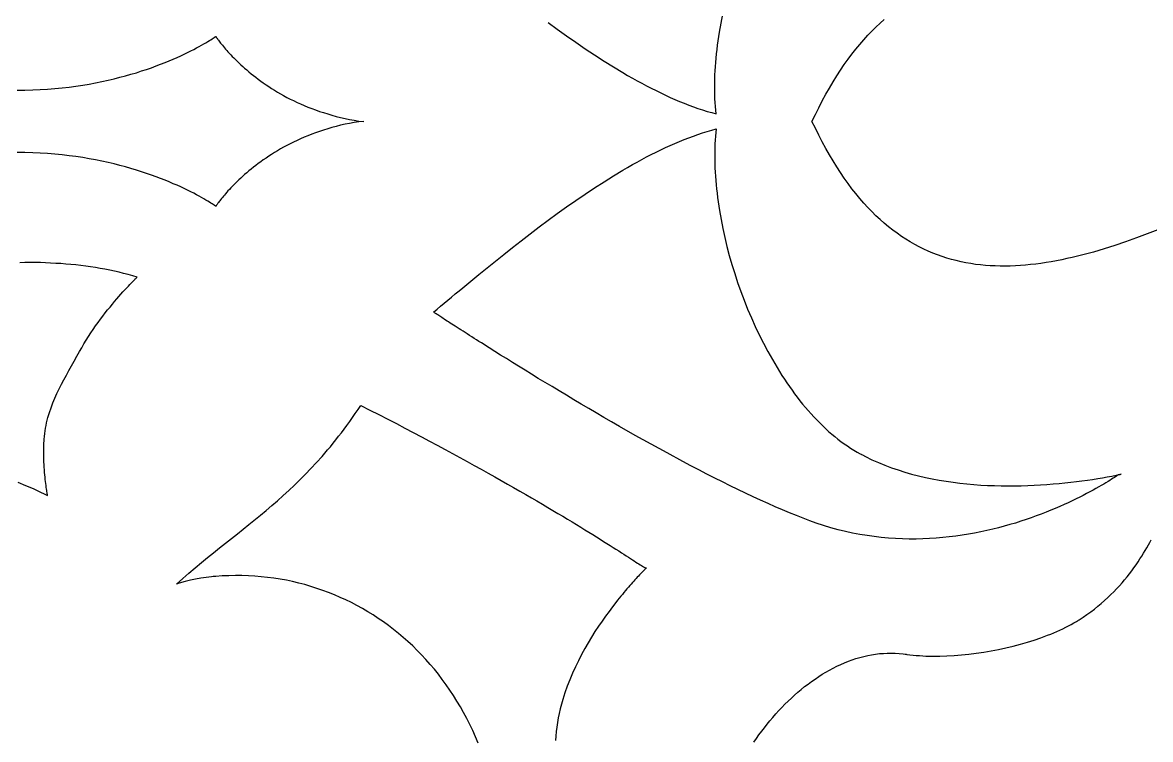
# Model space of a CAD drawing. Extents: x -555 to 555, y -555 to 555.
# Drawn here: x -257 to -144.4, y -61.7 to 9.9 of the extents above; entities that cross this region are included whole.
import ezdxf

# ---------------------------------------------------------------- set-up
doc = ezdxf.new("R2010")
doc.units = 0
doc.layers.add('PLAN_1', color=18, linetype='CONTINUOUS')

msp = doc.modelspace()

# ---------------------------------------------------------------- linework, layer by layer
at = {"layer": 'PLAN_1'}
for points in [[(-204.5, 9.87), (-203.59, 9.2), (-202.67, 8.54), (-201.74, 7.89), (-200.81, 7.25), (-199.87, 6.63), (-198.93, 6.02), (-197.99, 5.43), (-197.04, 4.87), (-196.57, 4.59), (-196.1, 4.32), (-195.63, 4.06), (-195.15, 3.8), (-194.68, 3.55), (-194.21, 3.31), (-193.74, 3.07), (-193.27, 2.84), (-192.8, 2.62), (-192.33, 2.4), (-191.87, 2.2), (-191.4, 2), (-190.94, 1.81), (-190.47, 1.63), (-190.01, 1.46), (-189.55, 1.3), (-189.09, 1.15), (-188.64, 1), (-188.18, 0.87), (-187.73, 0.75), (-187.77, 1.12), (-187.81, 1.49), (-187.83, 1.87), (-187.86, 2.25), (-187.87, 2.64), (-187.88, 3.03), (-187.88, 3.43), (-187.88, 3.83), (-187.87, 4.23), (-187.86, 4.64), (-187.84, 5.06), (-187.81, 5.47), (-187.78, 5.89), (-187.75, 6.32), (-187.7, 6.74), (-187.65, 7.17), (-187.6, 7.6), (-187.54, 8.04), (-187.41, 8.91), (-187.25, 9.8), (-187.07, 10.69)], [(-143.63, -10.82), (-144.71, -11.24), (-145.79, -11.64), (-146.87, -12.02), (-147.94, -12.38), (-148.48, -12.55), (-149.01, -12.72), (-149.54, -12.88), (-150.08, -13.04), (-150.61, -13.18), (-151.14, -13.32), (-151.66, -13.46), (-152.19, -13.59), (-152.72, -13.7), (-153.24, -13.82), (-153.76, -13.92), (-154.28, -14.01), (-154.8, -14.1), (-155.32, -14.18), (-155.83, -14.24), (-156.34, -14.3), (-156.85, -14.35), (-157.36, -14.39), (-157.87, -14.42), (-158.37, -14.44), (-158.88, -14.45), (-159.38, -14.45), (-159.87, -14.43), (-160.37, -14.41), (-160.86, -14.37), (-161.35, -14.33), (-161.84, -14.27), (-162.32, -14.19), (-162.81, -14.11), (-163.29, -14.01), (-163.76, -13.9), (-164.24, -13.78), (-164.71, -13.64), (-165.17, -13.49), (-165.64, -13.33), (-166.1, -13.15), (-166.56, -12.95), (-167.01, -12.75), (-167.46, -12.52), (-167.91, -12.28), (-168.36, -12.03), (-168.8, -11.76), (-169.24, -11.48), (-169.67, -11.17), (-170.1, -10.86), (-170.53, -10.52), (-170.95, -10.17), (-171.37, -9.8), (-171.78, -9.42), (-172.19, -9.01), (-172.6, -8.59), (-173, -8.15), (-173.4, -7.69), (-173.8, -7.21), (-174.19, -6.72), (-174.57, -6.2), (-174.95, -5.67), (-175.33, -5.11), (-175.7, -4.54), (-176.07, -3.95), (-176.43, -3.33), (-176.79, -2.7), (-177.14, -2.04), (-177.49, -1.36), (-177.83, -0.67), (-178.17, 0), (-177.83, 0.67), (-177.49, 1.36), (-177.14, 2.04), (-176.79, 2.7), (-176.43, 3.33), (-176.07, 3.95), (-175.7, 4.54), (-175.33, 5.11), (-174.95, 5.67), (-174.57, 6.2), (-174.19, 6.72), (-173.8, 7.21), (-173.4, 7.69), (-173, 8.15), (-172.6, 8.59), (-172.19, 9.01), (-171.78, 9.42), (-171.37, 9.8), (-170.95, 10.17)], [(-257.51, 3.12), (-256.73, 3.12), (-255.96, 3.14), (-255.21, 3.18), (-254.47, 3.22), (-253.74, 3.28), (-253.03, 3.35), (-252.33, 3.43), (-251.64, 3.52), (-250.97, 3.62), (-250.32, 3.73), (-249.68, 3.85), (-249.05, 3.98), (-248.44, 4.11), (-247.84, 4.25), (-247.26, 4.4), (-246.7, 4.55), (-246.15, 4.7), (-245.61, 4.86), (-245.1, 5.03), (-244.6, 5.19), (-244.11, 5.36), (-243.64, 5.53), (-243.19, 5.7), (-242.75, 5.87), (-242.33, 6.05), (-241.93, 6.22), (-241.55, 6.38), (-241.18, 6.55), (-240.83, 6.71), (-240.5, 6.88), (-240.18, 7.03), (-239.88, 7.18), (-239.61, 7.33), (-239.34, 7.47), (-239.1, 7.6), (-238.88, 7.73), (-238.67, 7.85), (-238.49, 7.96), (-238.32, 8.06), (-238.17, 8.15), (-238.04, 8.24), (-237.93, 8.31), (-237.84, 8.37), (-237.81, 8.39), (-237.77, 8.41), (-237.75, 8.43), (-237.72, 8.45), (-237.71, 8.46), (-237.69, 8.47), (-237.68, 8.48), (-237.68, 8.48), (-237.68, 8.47), (-237.67, 8.46), (-237.65, 8.43), (-237.63, 8.4), (-237.6, 8.35), (-237.56, 8.3), (-237.52, 8.24), (-237.47, 8.17), (-237.41, 8.09), (-237.35, 8.01), (-237.28, 7.92), (-237.2, 7.82), (-237.12, 7.71), (-237.03, 7.6), (-236.93, 7.48), (-236.82, 7.35), (-236.71, 7.22), (-236.59, 7.08), (-236.47, 6.94), (-236.33, 6.79), (-236.19, 6.64), (-236.04, 6.49), (-235.89, 6.33), (-235.73, 6.16), (-235.56, 6), (-235.38, 5.83), (-235.2, 5.66), (-235, 5.48), (-234.81, 5.3), (-234.6, 5.13), (-234.38, 4.94), (-234.16, 4.76), (-233.93, 4.58), (-233.7, 4.4), (-233.45, 4.21), (-233.2, 4.03), (-232.94, 3.84), (-232.67, 3.66), (-232.4, 3.47), (-232.12, 3.29), (-231.83, 3.11), (-231.53, 2.93), (-231.22, 2.75), (-230.91, 2.58), (-230.59, 2.4), (-230.26, 2.23), (-229.92, 2.07), (-229.57, 1.9), (-229.22, 1.74), (-228.85, 1.58), (-228.48, 1.43), (-228.11, 1.28), (-227.72, 1.14), (-227.32, 1), (-226.92, 0.87), (-226.51, 0.74), (-226.09, 0.62), (-225.66, 0.5), (-225.23, 0.39), (-224.78, 0.29), (-224.33, 0.2), (-223.87, 0.11), (-223.4, 0.03), (-222.92, 0), (-223.4, -0.03), (-223.87, -0.11), (-224.33, -0.2), (-224.78, -0.29), (-225.23, -0.39), (-225.66, -0.5), (-226.09, -0.62), (-226.51, -0.74), (-226.92, -0.87), (-227.32, -1), (-227.72, -1.14), (-228.11, -1.28), (-228.48, -1.43), (-228.85, -1.58), (-229.22, -1.74), (-229.57, -1.9), (-229.92, -2.07), (-230.26, -2.23), (-230.59, -2.4), (-230.91, -2.58), (-231.22, -2.75), (-231.53, -2.93), (-231.83, -3.11), (-232.12, -3.29), (-232.4, -3.47), (-232.67, -3.66), (-232.94, -3.84), (-233.2, -4.03), (-233.45, -4.21), (-233.7, -4.4), (-233.93, -4.58), (-234.16, -4.76), (-234.38, -4.94), (-234.6, -5.13), (-234.81, -5.3), (-235, -5.48), (-235.2, -5.66), (-235.38, -5.83), (-235.56, -6), (-235.73, -6.16), (-235.89, -6.33), (-236.04, -6.49), (-236.19, -6.64), (-236.33, -6.79), (-236.47, -6.94), (-236.59, -7.08), (-236.71, -7.22), (-236.82, -7.35), (-236.93, -7.48), (-237.03, -7.6), (-237.12, -7.71), (-237.2, -7.82), (-237.28, -7.92), (-237.35, -8.01), (-237.41, -8.09), (-237.47, -8.17), (-237.52, -8.24), (-237.56, -8.3), (-237.6, -8.35), (-237.63, -8.4), (-237.65, -8.43), (-237.67, -8.46), (-237.68, -8.47), (-237.68, -8.48), (-237.68, -8.48), (-237.69, -8.47), (-237.71, -8.46), (-237.72, -8.45), (-237.75, -8.43), (-237.77, -8.41), (-237.81, -8.39), (-237.84, -8.37), (-237.93, -8.31), (-238.04, -8.24), (-238.17, -8.15), (-238.32, -8.06), (-238.49, -7.96), (-238.67, -7.85), (-238.88, -7.73), (-239.1, -7.6), (-239.34, -7.47), (-239.61, -7.33), (-239.88, -7.18), (-240.18, -7.03), (-240.5, -6.88), (-240.83, -6.71), (-241.18, -6.55), (-241.55, -6.38), (-241.93, -6.22), (-242.33, -6.05), (-242.75, -5.87), (-243.19, -5.7), (-243.64, -5.53), (-244.11, -5.36), (-244.6, -5.19), (-245.1, -5.03), (-245.61, -4.86), (-246.15, -4.7), (-246.7, -4.55), (-247.26, -4.4), (-247.84, -4.25), (-248.44, -4.11), (-249.05, -3.98), (-249.68, -3.85), (-250.32, -3.73), (-250.97, -3.62), (-251.64, -3.52), (-252.33, -3.43), (-253.03, -3.35), (-253.74, -3.28), (-254.47, -3.22), (-255.21, -3.18), (-255.96, -3.14), (-256.73, -3.12), (-257.51, -3.12)], [(-257.46, -36.01), (-256.68, -36.33), (-255.92, -36.66), (-255.19, -37), (-254.83, -37.17), (-254.48, -37.34), (-254.48, -37.33), (-254.48, -37.29), (-254.49, -37.24), (-254.51, -37.17), (-254.52, -37.07), (-254.54, -36.96), (-254.56, -36.83), (-254.58, -36.69), (-254.6, -36.53), (-254.63, -36.35), (-254.65, -36.16), (-254.68, -35.96), (-254.7, -35.75), (-254.73, -35.52), (-254.75, -35.29), (-254.77, -35.05), (-254.79, -34.79), (-254.81, -34.53), (-254.83, -34.27), (-254.84, -33.99), (-254.86, -33.44), (-254.86, -32.87), (-254.85, -32.29), (-254.82, -31.72), (-254.79, -31.44), (-254.76, -31.16), (-254.72, -30.88), (-254.68, -30.61), (-254.63, -30.34), (-254.57, -30.08), (-254.51, -29.82), (-254.44, -29.57), (-254.29, -29.07), (-254.13, -28.58), (-253.95, -28.1), (-253.75, -27.63), (-253.54, -27.16), (-253.32, -26.7), (-253.09, -26.24), (-252.85, -25.79), (-252.6, -25.33), (-252.34, -24.87), (-252.08, -24.4), (-251.82, -23.93), (-251.55, -23.45), (-251.28, -22.97), (-251.07, -22.59), (-250.85, -22.21), (-250.62, -21.84), (-250.39, -21.47), (-250.16, -21.12), (-249.92, -20.76), (-249.68, -20.42), (-249.44, -20.08), (-249.2, -19.75), (-248.96, -19.43), (-248.72, -19.12), (-248.48, -18.82), (-248.24, -18.53), (-248.01, -18.25), (-247.79, -17.98), (-247.57, -17.72), (-247.35, -17.48), (-247.15, -17.24), (-246.95, -17.02), (-246.76, -16.81), (-246.58, -16.62), (-246.41, -16.44), (-246.25, -16.28), (-246.11, -16.13), (-245.98, -15.99), (-245.86, -15.88), (-245.76, -15.78), (-245.72, -15.73), (-245.68, -15.69), (-245.64, -15.66), (-245.61, -15.63), (-245.58, -15.6), (-245.56, -15.58), (-245.55, -15.56), (-245.53, -15.55), (-245.53, -15.54), (-245.52, -15.54), (-245.97, -15.41), (-246.42, -15.29), (-246.88, -15.17), (-247.34, -15.06), (-247.8, -14.96), (-248.27, -14.86), (-248.75, -14.76), (-249.22, -14.68), (-249.7, -14.6), (-250.19, -14.52), (-250.67, -14.45), (-251.17, -14.39), (-251.66, -14.33), (-252.15, -14.28), (-252.65, -14.24), (-253.16, -14.2), (-253.66, -14.17), (-254.17, -14.14), (-254.67, -14.12), (-255.19, -14.1), (-255.7, -14.1), (-256.21, -14.09), (-256.73, -14.1), (-257.25, -14.11)], [(-211.5, -62.05), (-211.77, -61.42), (-212.04, -60.8), (-212.33, -60.19), (-212.63, -59.6), (-212.95, -59.01), (-213.27, -58.43), (-213.61, -57.86), (-213.96, -57.31), (-214.32, -56.76), (-214.69, -56.23), (-215.07, -55.7), (-215.46, -55.19), (-215.86, -54.69), (-216.28, -54.2), (-216.7, -53.72), (-217.14, -53.26), (-217.58, -52.8), (-218.03, -52.36), (-218.5, -51.93), (-218.97, -51.51), (-219.45, -51.11), (-219.94, -50.71), (-220.44, -50.33), (-220.94, -49.97), (-221.46, -49.61), (-221.98, -49.27), (-222.51, -48.94), (-223.05, -48.63), (-223.59, -48.33), (-224.14, -48.04), (-224.7, -47.77), (-225.27, -47.51), (-225.84, -47.26), (-226.42, -47.03), (-227, -46.81), (-227.6, -46.61), (-228.19, -46.42), (-228.79, -46.24), (-229.4, -46.09), (-230.01, -45.94), (-230.63, -45.81), (-231.25, -45.7), (-231.88, -45.6), (-232.51, -45.52), (-233.15, -45.45), (-233.79, -45.4), (-234.43, -45.36), (-235.08, -45.34), (-235.73, -45.33), (-236.38, -45.35), (-237.04, -45.37), (-237.69, -45.42), (-237.86, -45.43), (-237.9, -45.44), (-237.91, -45.44), (-237.92, -45.44), (-237.92, -45.44), (-237.93, -45.44), (-237.96, -45.44), (-238.1, -45.46), (-238.64, -45.52), (-239.17, -45.6), (-239.7, -45.69), (-240.22, -45.8), (-240.73, -45.93), (-241.35, -46.1), (-241.62, -46.18), (-240.98, -45.62), (-240.36, -45.08), (-239.74, -44.56), (-239.12, -44.04), (-238.51, -43.54), (-237.9, -43.06), (-237.3, -42.57), (-236.71, -42.1), (-235.53, -41.17), (-234.37, -40.24), (-233.22, -39.3), (-232.65, -38.83), (-232.08, -38.35), (-231.52, -37.86), (-230.96, -37.36), (-230.4, -36.85), (-229.84, -36.32), (-229.29, -35.78), (-228.73, -35.23), (-228.18, -34.65), (-227.62, -34.06), (-227.07, -33.44), (-226.8, -33.12), (-226.52, -32.8), (-226.24, -32.47), (-225.97, -32.13), (-225.69, -31.78), (-225.42, -31.43), (-225.14, -31.08), (-224.86, -30.71), (-224.59, -30.34), (-224.31, -29.96), (-224.04, -29.57), (-223.76, -29.17), (-223.48, -28.76), (-223.2, -28.35), (-222.29, -28.81), (-221.4, -29.27), (-220.52, -29.72), (-219.65, -30.17), (-218.81, -30.61), (-217.97, -31.05), (-217.16, -31.48), (-216.36, -31.91), (-215.57, -32.33), (-214.8, -32.74), (-214.05, -33.15), (-213.31, -33.55), (-212.59, -33.95), (-211.88, -34.34), (-211.18, -34.72), (-210.51, -35.1), (-209.84, -35.47), (-209.2, -35.84), (-208.56, -36.2), (-207.95, -36.55), (-207.34, -36.9), (-206.75, -37.24), (-206.18, -37.57), (-205.62, -37.89), (-205.08, -38.21), (-204.55, -38.53), (-204.04, -38.83), (-203.54, -39.13), (-203.05, -39.42), (-202.58, -39.7), (-202.12, -39.98), (-201.68, -40.25), (-201.25, -40.51), (-200.84, -40.77), (-200.44, -41.01), (-200.05, -41.25), (-199.68, -41.48), (-199.32, -41.71), (-198.98, -41.92), (-198.64, -42.13), (-198.33, -42.33), (-198.03, -42.52), (-197.74, -42.71), (-197.46, -42.88), (-197.2, -43.05), (-196.95, -43.21), (-196.71, -43.36), (-196.49, -43.5), (-196.28, -43.64), (-196.09, -43.76), (-195.91, -43.88), (-195.74, -43.99), (-195.58, -44.09), (-195.44, -44.18), (-195.31, -44.26), (-195.19, -44.33), (-195.09, -44.39), (-195, -44.45), (-194.92, -44.49), (-194.85, -44.53), (-194.8, -44.56), (-194.76, -44.57), (-194.73, -44.58), (-194.72, -44.58), (-194.72, -44.58), (-194.73, -44.59), (-194.76, -44.62), (-194.79, -44.65), (-194.83, -44.68), (-194.87, -44.73), (-194.93, -44.78), (-194.99, -44.85), (-195.06, -44.92), (-195.13, -44.99), (-195.21, -45.08), (-195.3, -45.17), (-195.4, -45.27), (-195.5, -45.38), (-195.61, -45.5), (-195.72, -45.62), (-195.84, -45.75), (-195.96, -45.88), (-196.09, -46.03), (-196.22, -46.18), (-196.36, -46.33), (-196.5, -46.49), (-196.64, -46.66), (-196.79, -46.84), (-196.95, -47.02), (-197.1, -47.21), (-197.26, -47.4), (-197.42, -47.6), (-197.58, -47.8), (-197.75, -48.01), (-198.09, -48.45), (-198.43, -48.91), (-198.78, -49.39), (-199.13, -49.88), (-199.48, -50.4), (-199.83, -50.93), (-200.17, -51.48), (-200.52, -52.05), (-200.85, -52.63), (-201.18, -53.22), (-201.49, -53.83), (-201.79, -54.45), (-202.08, -55.09), (-202.35, -55.73), (-202.6, -56.38), (-202.84, -57.04), (-202.95, -57.38), (-203.05, -57.71), (-203.18, -58.18), (-203.3, -58.64), (-203.4, -59.1), (-203.49, -59.55), (-203.57, -60.01), (-203.64, -60.46), (-203.69, -60.91), (-203.73, -61.36), (-203.76, -61.8)], [(-183.96, -61.98), (-183.71, -61.61), (-183.46, -61.24), (-183.19, -60.88), (-182.92, -60.53), (-182.65, -60.17), (-182.37, -59.83), (-182.08, -59.49), (-181.78, -59.15), (-181.48, -58.82), (-181.18, -58.49), (-180.87, -58.18), (-180.55, -57.87), (-180.23, -57.56), (-179.91, -57.27), (-179.57, -56.98), (-179.24, -56.7), (-178.9, -56.42), (-178.56, -56.16), (-178.21, -55.9), (-177.86, -55.66), (-177.5, -55.42), (-177.14, -55.19), (-176.78, -54.97), (-176.42, -54.77), (-176.05, -54.57), (-175.68, -54.38), (-175.3, -54.21), (-174.92, -54.04), (-174.54, -53.89), (-174.16, -53.75), (-173.78, -53.62), (-173.39, -53.51), (-173, -53.41), (-172.61, -53.32), (-172.22, -53.24), (-171.83, -53.18), (-171.44, -53.13), (-171.04, -53.1), (-170.65, -53.08), (-170.25, -53.07), (-169.85, -53.09), (-169.46, -53.11), (-169.06, -53.15), (-168.86, -53.18), (-168.81, -53.19), (-168.77, -53.19), (-168.7, -53.2), (-168.39, -53.24), (-168.08, -53.28), (-167.77, -53.31), (-167.45, -53.33), (-167.12, -53.35), (-166.79, -53.37), (-166.45, -53.38), (-166.11, -53.38), (-165.76, -53.38), (-165.41, -53.38), (-164.7, -53.35), (-163.98, -53.31), (-163.25, -53.25), (-162.52, -53.18), (-161.78, -53.08), (-161.03, -52.97), (-160.29, -52.84), (-159.55, -52.7), (-158.82, -52.54), (-158.09, -52.37), (-157.37, -52.18), (-156.67, -51.98), (-155.98, -51.77), (-155.31, -51.54), (-154.98, -51.42), (-154.66, -51.3), (-154.34, -51.17), (-154.03, -51.04), (-153.72, -50.91), (-153.42, -50.78), (-153.13, -50.64), (-152.84, -50.5), (-152.57, -50.36), (-152.3, -50.22), (-152.03, -50.07), (-151.78, -49.92), (-151.66, -49.84), (-151.59, -49.81), (-151.58, -49.8), (-151.55, -49.78), (-151.5, -49.75), (-151.1, -49.49), (-150.72, -49.22), (-150.35, -48.95), (-149.98, -48.68), (-149.63, -48.4), (-149.29, -48.11), (-148.97, -47.83), (-148.65, -47.54), (-148.34, -47.24), (-148.04, -46.95), (-147.76, -46.65), (-147.48, -46.35), (-147.22, -46.06), (-146.96, -45.76), (-146.71, -45.46), (-146.48, -45.16), (-146.25, -44.86), (-146.03, -44.56), (-145.82, -44.27), (-145.62, -43.97), (-145.43, -43.68), (-145.24, -43.4), (-145.07, -43.11), (-144.9, -42.83), (-144.74, -42.56), (-144.59, -42.28), (-144.45, -42.02), (-144.32, -41.76)]]:
    msp.add_lwpolyline(points, dxfattribs=at)
msp.add_lwpolyline([(-187.73, -0.75), (-187.77, -1.12), (-187.81, -1.49), (-187.83, -1.87), (-187.86, -2.25), (-187.87, -2.64), (-187.88, -3.03), (-187.88, -3.43), (-187.88, -3.83), (-187.87, -4.23), (-187.86, -4.64), (-187.84, -5.06), (-187.81, -5.47), (-187.78, -5.89), (-187.75, -6.32), (-187.7, -6.74), (-187.65, -7.17), (-187.6, -7.6), (-187.54, -8.04), (-187.41, -8.91), (-187.25, -9.8), (-187.07, -10.69), (-186.88, -11.58), (-186.66, -12.48), (-186.42, -13.38), (-186.16, -14.28), (-185.88, -15.18), (-185.59, -16.07), (-185.27, -16.97), (-184.94, -17.85), (-184.59, -18.73), (-184.22, -19.6), (-183.83, -20.47), (-183.43, -21.32), (-183.01, -22.15), (-182.57, -22.98), (-182.12, -23.78), (-181.89, -24.18), (-181.65, -24.57), (-181.41, -24.96), (-181.17, -25.35), (-180.92, -25.72), (-180.67, -26.1), (-180.42, -26.46), (-180.16, -26.83), (-179.9, -27.18), (-179.64, -27.53), (-179.37, -27.88), (-179.1, -28.22), (-178.82, -28.55), (-178.54, -28.87), (-178.26, -29.19), (-177.98, -29.5), (-177.69, -29.8), (-177.4, -30.1), (-177.1, -30.39), (-176.81, -30.67), (-176.51, -30.94), (-176.2, -31.21), (-175.9, -31.46), (-175.59, -31.71), (-175.28, -31.95), (-174.96, -32.18), (-174.64, -32.4), (-174.32, -32.61), (-174, -32.81), (-173.67, -33.01), (-173.35, -33.19), (-173.26, -33.23), (-173.24, -33.25), (-173.23, -33.25), (-173.21, -33.26), (-173.13, -33.3), (-172.82, -33.46), (-172.19, -33.77), (-171.54, -34.05), (-170.89, -34.32), (-170.23, -34.57), (-169.57, -34.79), (-168.9, -35.01), (-168.22, -35.2), (-167.54, -35.37), (-166.85, -35.54), (-166.17, -35.68), (-165.48, -35.81), (-164.78, -35.92), (-164.09, -36.02), (-163.4, -36.11), (-162.71, -36.18), (-162.02, -36.25), (-161.33, -36.3), (-160.64, -36.33), (-159.96, -36.36), (-159.28, -36.38), (-158.61, -36.38), (-157.95, -36.38), (-157.29, -36.37), (-156.63, -36.35), (-155.99, -36.32), (-155.35, -36.28), (-154.73, -36.24), (-154.11, -36.19), (-153.51, -36.14), (-152.92, -36.08), (-152.34, -36.02), (-151.77, -35.95), (-151.22, -35.88), (-150.68, -35.81), (-150.16, -35.73), (-149.65, -35.65), (-149.16, -35.57), (-148.69, -35.49), (-148.24, -35.41), (-147.81, -35.33), (-147.4, -35.25), (-147.31, -35.23), (-147.61, -35.29), (-147.62, -35.3), (-147.63, -35.31), (-147.65, -35.32), (-147.67, -35.33), (-147.7, -35.35), (-147.74, -35.38), (-147.77, -35.4), (-147.82, -35.43), (-147.87, -35.47), (-147.98, -35.54), (-148.11, -35.62), (-148.26, -35.72), (-148.43, -35.83), (-148.62, -35.94), (-148.82, -36.07), (-149.05, -36.2), (-149.29, -36.34), (-149.55, -36.49), (-149.82, -36.65), (-150.11, -36.81), (-150.42, -36.98), (-150.75, -37.15), (-151.09, -37.33), (-151.44, -37.51), (-151.81, -37.69), (-152.2, -37.88), (-152.6, -38.06), (-153.01, -38.25), (-153.44, -38.44), (-153.88, -38.63), (-154.34, -38.82), (-154.8, -39.01), (-155.29, -39.2), (-155.78, -39.38), (-156.28, -39.57), (-156.8, -39.74), (-157.33, -39.92), (-157.87, -40.09), (-158.42, -40.25), (-158.98, -40.41), (-159.55, -40.56), (-160.13, -40.71), (-160.72, -40.85), (-161.32, -40.98), (-161.93, -41.1), (-162.55, -41.21), (-163.18, -41.31), (-163.81, -41.4), (-164.46, -41.48), (-165.11, -41.55), (-165.76, -41.61), (-166.43, -41.65), (-167.1, -41.68), (-167.78, -41.69), (-168.46, -41.69), (-169.15, -41.68), (-169.84, -41.65), (-170.54, -41.6), (-171.25, -41.54), (-171.95, -41.45), (-172.67, -41.35), (-173.38, -41.23), (-174.11, -41.1), (-174.83, -40.94), (-175.56, -40.76), (-176.29, -40.56), (-177.02, -40.33), (-177.75, -40.09), (-178.4, -39.86), (-179.06, -39.61), (-179.73, -39.34), (-180.42, -39.07), (-181.12, -38.77), (-181.84, -38.47), (-182.56, -38.15), (-183.3, -37.82), (-184.04, -37.47), (-184.8, -37.12), (-185.56, -36.75), (-186.33, -36.38), (-187.1, -35.99), (-187.88, -35.6), (-188.67, -35.2), (-189.46, -34.79), (-190.25, -34.38), (-191.05, -33.95), (-192.64, -33.1), (-194.23, -32.22), (-195.82, -31.34), (-197.39, -30.44), (-198.17, -30), (-198.94, -29.55), (-199.7, -29.1), (-200.46, -28.66), (-201.21, -28.22), (-201.95, -27.78), (-202.68, -27.34), (-203.4, -26.91), (-204.11, -26.48), (-204.81, -26.06), (-205.49, -25.65), (-206.16, -25.24), (-206.81, -24.84), (-207.45, -24.44), (-208.07, -24.06), (-208.68, -23.68), (-209.27, -23.32), (-209.83, -22.96), (-210.38, -22.62), (-210.65, -22.45), (-210.91, -22.28), (-211.16, -22.12), (-211.41, -21.96), (-211.66, -21.81), (-211.9, -21.66), (-212.13, -21.51), (-212.36, -21.36), (-212.58, -21.22), (-212.79, -21.09), (-213, -20.95), (-213.21, -20.82), (-213.4, -20.7), (-213.59, -20.57), (-213.78, -20.45), (-213.95, -20.34), (-214.12, -20.23), (-214.29, -20.13), (-214.44, -20.02), (-214.59, -19.93), (-214.74, -19.84), (-214.87, -19.75), (-215, -19.66), (-215.12, -19.59), (-215.23, -19.51), (-215.33, -19.44), (-215.43, -19.38), (-215.52, -19.32), (-215.6, -19.27), (-215.67, -19.22), (-215.74, -19.18), (-215.8, -19.14), (-215.84, -19.11), (-215.88, -19.09), (-215.91, -19.06), (-215.94, -19.05), (-215.95, -19.04), (-215.95, -19.04), (-215.6, -18.75), (-215.25, -18.46), (-214.89, -18.16), (-214.52, -17.85), (-214.15, -17.55), (-213.78, -17.23), (-213.4, -16.92), (-213.01, -16.6), (-212.23, -15.95), (-211.42, -15.3), (-210.61, -14.63), (-209.77, -13.95), (-208.93, -13.28), (-208.06, -12.59), (-207.19, -11.91), (-206.31, -11.22), (-205.41, -10.54), (-204.5, -9.87), (-203.59, -9.2), (-202.67, -8.54), (-201.74, -7.89), (-200.81, -7.25), (-199.87, -6.63), (-198.93, -6.02), (-197.99, -5.43), (-197.04, -4.87), (-196.57, -4.59), (-196.1, -4.32), (-195.63, -4.06), (-195.15, -3.8), (-194.68, -3.55), (-194.21, -3.31), (-193.74, -3.07), (-193.27, -2.84), (-192.8, -2.62), (-192.33, -2.4), (-191.87, -2.2), (-191.4, -2), (-190.94, -1.81), (-190.47, -1.63), (-190.01, -1.46), (-189.55, -1.3), (-189.09, -1.15), (-188.64, -1), (-188.18, -0.87)], close=True, dxfattribs=at)

doc.saveas('drawing.dxf')
